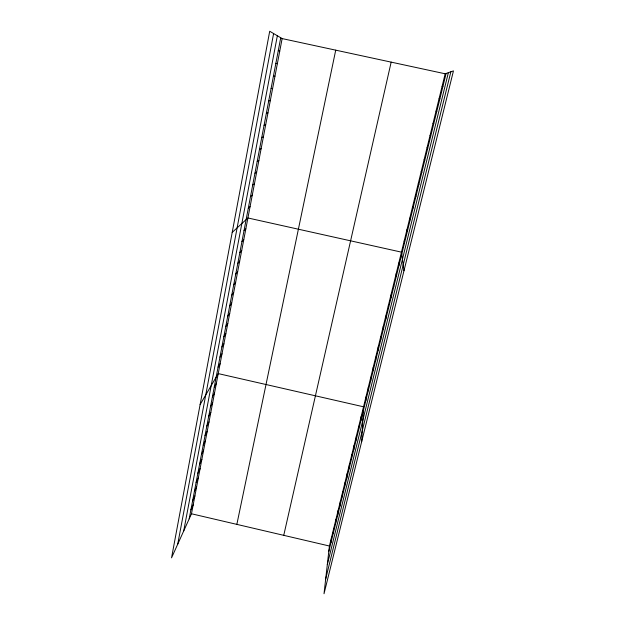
<?xml version="1.0" encoding="UTF-8"?>
<svg xmlns="http://www.w3.org/2000/svg" width="625" height="625" viewBox="0 0 625 625"><rect width="100%" height="100%" fill="white"/><g stroke="black" fill="none" stroke-linecap="round" stroke-linejoin="round"><path stroke-width="0.94" d="M378.188 350.227L378.219 346.93M375.672 360.5L375.727 357.086M373.164 370.703L373.258 367.172M370.68 380.836L370.805 377.188M368.211 390.891L368.367 387.125M365.758 400.883L365.945 397M361.664 441.68L363.539 406.797L218.227 373.602L200.117 404.57M360.906 420.641L361.156 416.531M358.508 430.414L358.789 426.203M356.125 440.125L356.43 435.797M353.766 449.766L354.094 445.336M351.414 459.336L351.773 454.805M349.078 468.836L349.469 464.203M346.766 478.281L347.18 473.539M344.461 487.656L344.906 482.82M342.18 496.961L342.648 492.031M339.906 506.211L340.406 501.18M337.656 515.391L338.18 510.266M335.414 524.516L335.969 519.289M333.195 533.57L333.766 528.258M330.984 542.57L331.586 537.164M445.172 73.789L329.414 546.016L324.016 593.75L453.453 70.891L445.172 73.789L282.141 38.586L269.703 31.25L171.547 557.844L191.484 513.773L282.141 38.586M177.719 544.203L273.602 33.555M183.711 530.969L277.344 35.758M189.188 518.852L280.727 37.758M236.852 524.375L335.727 50.156M283.75 535.336L391.164 62.125M328.797 551.508L446.109 73.461M327.312 564.633L448.367 72.672M325.688 578.969L450.852 71.805M190.906 509.844L193.188 504.859M192.625 500.781L194.898 495.891M194.367 491.656L196.617 486.867M196.109 482.477L198.352 477.773M197.875 473.227L200.102 468.625M199.641 463.914L201.859 459.406M201.43 454.539L203.625 450.133M203.227 445.094L205.406 440.797M205.031 435.594L207.203 431.391M206.852 426.023L209.008 421.922M208.688 416.383L210.828 412.391M210.531 406.68L212.656 402.797M212.391 396.906L214.5 393.133M214.266 387.062L216.359 383.398M218.055 367.164L220.109 363.734M219.961 357.117L222.008 353.797M221.891 346.992L223.914 343.789M223.828 336.797L225.836 333.711M225.781 326.523L227.773 323.562M227.75 316.18L229.727 313.344M229.734 305.758L231.688 303.047M231.734 295.266L233.664 292.68M233.742 284.695L235.656 282.234M235.773 274.047L237.664 271.719M237.812 263.32L239.688 261.125M239.867 252.516L241.719 250.453M241.938 241.625L243.773 239.703M244.023 230.656L245.836 228.875M232.211 232.383L247.914 217.969L401.453 252.148L403.977 270.734M248.312 208.141L250.078 206.648M250.508 196.586L252.25 195.234M252.727 184.938L254.445 183.742M254.961 173.195L256.656 172.156M257.211 161.367L258.883 160.484M259.477 149.445L261.125 148.719M261.766 137.422L263.391 136.859M264.07 125.312L265.672 124.914M442.094 86.352L442.984 86.203M266.391 113.102L267.969 112.875M268.734 100.797L270.281 100.734M439.039 98.812L439.883 98.844M271.094 88.391L272.617 88.5M273.477 75.883L274.969 76.172M191.484 513.773L329.414 546.016M436.008 111.172L436.805 111.383M275.875 63.281L277.336 63.742M278.289 50.57L279.727 51.219M433.008 123.43L433.758 123.812M430.023 135.602L430.727 136.148M427.062 147.664L427.727 148.391M424.133 159.641L424.742 160.523M421.219 171.523L421.789 172.57M418.328 183.312L418.859 184.516M415.461 195.008L415.945 196.375M412.617 206.609L413.062 208.133M409.789 218.125L410.195 219.805M406.992 229.555L407.359 231.383M404.211 240.898L404.539 242.867M398.797 262.992L399.047 265.25M396.156 273.758L396.367 276.148M393.539 284.438L393.719 286.961M390.938 295.047L391.078 297.703M388.359 305.57L388.461 308.359M385.797 316.023L385.867 318.945M383.25 326.398L383.289 329.445M380.727 336.703L380.734 339.875"/></g></svg>
